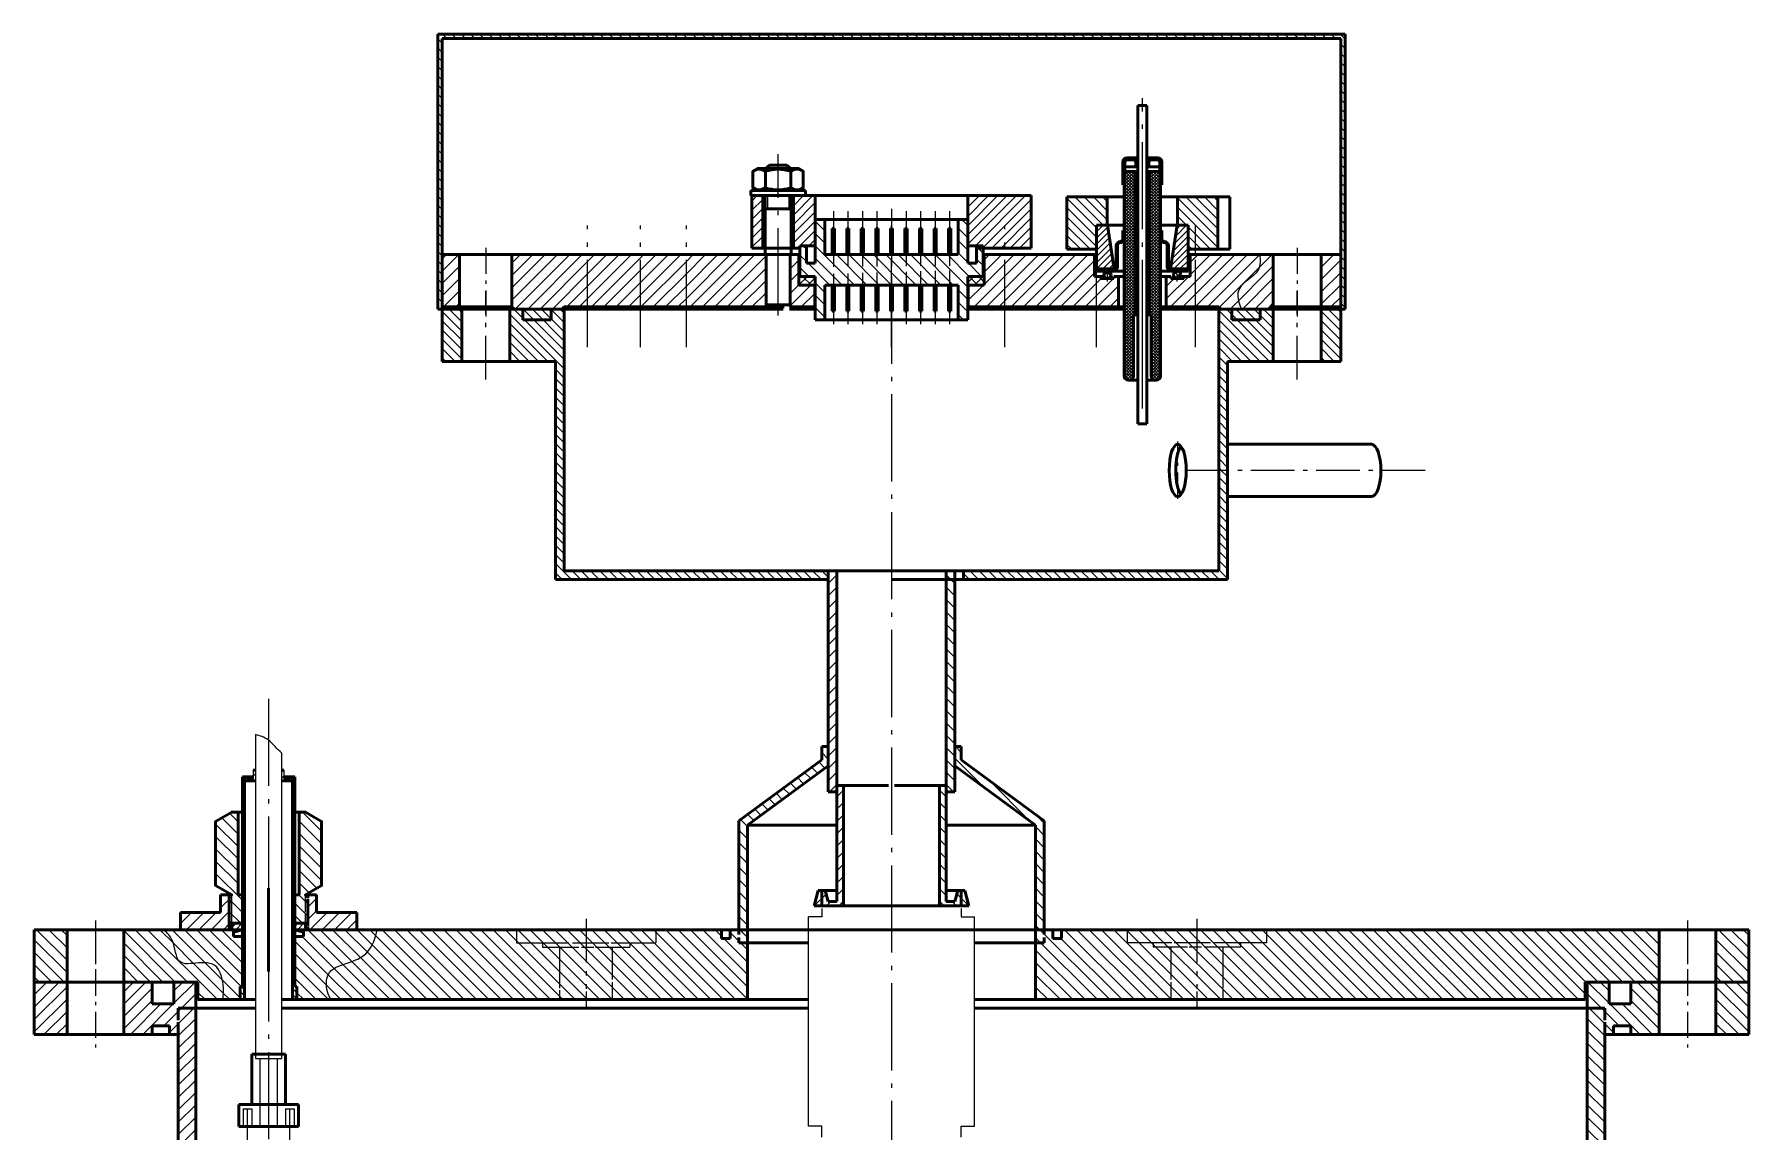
# Model space of a CAD drawing. Header units: millimetres. Extents: x 0 to 393, y 0 to 509.
# Drawn here: x 0 to 393, y 257.7 to 509.3 of the extents above; entities that cross this region are included whole.
import ezdxf

# ---------------------------------------------------------------- set-up
doc = ezdxf.new("R2010")
doc.units = ezdxf.units.MM
for name, pattern in [('S-P10', [15, 10, -2, 1, -2]), ('S-P20', [27, 20, -3, 1, -3]), ('S-P6', [9.8, 6, -1.5, 0.8, -1.5])]:
    doc.linetypes.add(name, pattern=pattern)
for name, color, linetype, lineweight in [('1', 9, 'Continuous', 20), ('2', 2, 'Continuous', 50), ('HATCH', 5, 'Continuous', 20)]:
    doc.layers.add(name, color=color, linetype=linetype, lineweight=lineweight)
pattern_1 = [(315, (-1211.3568, -496.5737), (-1.4142136, -1.4142136), [])]
pattern_2 = [(225, (1604.3568, -496.5737), (1.4142136, -1.4142136), [])]
pattern_3 = [(135, (1604.3568, -496.5737), (-1.4142136, -1.4142136), [])]
pattern_4 = [(135, (1604.3568, -496.5737), (-0.7071068, -0.7071068), [])]
pattern_5 = [(225, (348.7408, -558.7459), (1.4142136, -1.4142136), [])]
pattern_6 = [(225, (348.7408, -558.7459), (0.7071068, -0.7071068), [])]
pattern_7 = [(135, (348.7408, -558.7459), (-1.4142136, -1.4142136), [])]
pattern_8 = [(225, (1604.3568, -496.5737), (0.7071068, -0.7071068), [])]
pattern_9 = [(135, (-2538.6565, 2165.2546), (-1.4142136, -1.4142136), [])]
pattern_10 = [(135, (1604.3568, -496.5737), (-1.0606602, -1.0606602), [])]
pattern_11 = [(45, (-3537.806, -1182.2693), (-1.4142136, 1.4142136), [])]
pattern_12 = [(135, (-1612.1188, 1.5543), (-0.35355339, -0.35355339), [])]
pattern_13 = [(135, (-1634.0644, 1.13043), (-0.35355339, -0.35355339), [])]

msp = doc.modelspace()

# ---------------------------------------------------------------- hatches: boundary and pattern name
at = {"layer": 'HATCH'}
h = msp.add_hatch(dxfattribs=at)
h.set_pattern_fill('U', scale=1.5, angle=135, style=0, pattern_type=0)
h.set_pattern_definition(pattern_10)
h.paths.add_polyline_path([(92.5, 509.31), (92.5, 446.31), (93.5, 446.31), (93.5, 508.31), (299.5, 508.31), (299.5, 446.31), (300.5, 446.31), (300.5, 509.31)])
h = msp.add_hatch(dxfattribs=at)
h.set_pattern_fill('U', scale=0.5, angle=135, style=0, pattern_type=0)
h.set_pattern_definition(pattern_12)
h.paths.add_polyline_path([(252, 480.51, -0.414214), (252.5, 480.01), (252.5, 478.91), (253, 478.91), (253, 480.01, 0.414214), (252, 481.01), (250.5, 481.01, 0.414214), (249.5, 480.01), (249.5, 474.81), (249.8, 474.81), (249.8, 477.87), (250, 477.87), (250, 480.01, -0.414214), (250.5, 480.51)])
h = msp.add_hatch(dxfattribs=at)
h.set_pattern_fill('U', scale=0.5, angle=135, style=0, pattern_type=0)
h.set_pattern_definition(pattern_13)
h.paths.add_polyline_path([(257.5, 480.51, -0.414214), (258, 480.01), (258, 477.87), (258.2, 477.87), (258.2, 474.81), (258.5, 474.81), (258.5, 480.01, 0.414214), (257.5, 481.01), (256, 481.01, 0.414214), (255, 480.01), (255, 478.91), (255.5, 478.91), (255.5, 480.01, -0.414214), (256, 480.51)])
h = msp.add_hatch(dxfattribs=at)
h.set_pattern_fill('U', scale=0.5, angle=45, style=0, double=1, pattern_type=0)
h.set_pattern_definition([(45, (-1612.1188, 1.5543), (-0.35355339, 0.35355339), []), (135, (-1612.1188, 1.5543), (-0.35355339, -0.35355339), [])])
h.paths.add_polyline_path([(252.25, 477.87), (249.8, 477.87), (249.8, 431.01, 0.414214), (250.8, 430.01), (251, 430.01, 0.414214), (252, 431.01), (252, 445.01), (252.25, 445.15)])
h = msp.add_hatch(dxfattribs=at)
h.set_pattern_fill('U', scale=0.5, angle=45, style=0, double=1, pattern_type=0)
h.set_pattern_definition([(135, (2120.1188, 1.5543), (0.35355339, 0.35355339), []), (45, (2120.1188, 1.5543), (0.35355339, -0.35355339), [])])
h.paths.add_polyline_path([(255.75, 477.87), (258.2, 477.87), (258.2, 431.01, -0.414214), (257.2, 430.01), (257, 430.01, -0.414214), (256, 431.01), (256, 445.01), (255.75, 445.15)])
h = msp.add_hatch(dxfattribs=at)
h.set_pattern_fill('U', scale=1.5, angle=45, style=0, pattern_type=0)
h.set_pattern_definition([(45, (-4585.616, -880.6875), (-1.06066017, 1.06066017), [])])
h.paths.add_polyline_path([(167, 472.31), (164.5, 472.31), (164.5, 460.31), (167, 460.31)])
h.paths.add_polyline_path([(179, 472.31), (174, 472.31), (174, 460.31), (175.5, 460.31), (175.5, 460.81), (179, 460.81)])
h.paths.add_polyline_path([(214, 472.31), (214, 460.81), (217.5, 460.81), (217.5, 460.31), (228.5, 460.31), (228.5, 472.31)])
h = msp.add_hatch(dxfattribs=at)
h.set_pattern_fill('U', scale=1.5, angle=135, style=0, pattern_type=0)
h.set_pattern_definition([(135, (-4377.8059, -1182.2693), (-1.06066017, -1.06066017), [])])
h.paths.add_polyline_path([(243.5, 465.51), (245.94, 465.51), (245.94, 472.01), (236.73, 472.01), (236.73, 460.01), (243.5, 460.01)])
h.paths.add_polyline_path([(262.06, 472.01), (262.06, 465.51), (264.5, 465.51), (264.5, 460.01), (271.31, 460.01), (271.31, 472.01)])
h = msp.add_hatch(dxfattribs=at)
h.set_pattern_fill('U', scale=2, angle=135, style=0, pattern_type=0)
h.set_pattern_definition([(135, (-4377.806, -1182.2693), (-1.4142136, -1.4142136), [])])
h.paths.add_polyline_path([(196.5, 458.81), (181.25, 458.81), (181.25, 466.81), (179, 466.81), (179, 456.81), (177, 456.81), (177, 460.81), (175.5, 460.81), (175.5, 453.81), (179, 453.81), (179, 443.81), (181.25, 443.81), (181.25, 451.81), (196.5, 451.81)])
h.paths.add_polyline_path([(217.5, 460.81), (216, 460.81), (216, 456.81), (214, 456.81), (214, 466.81), (211.75, 466.81), (211.75, 458.81), (196.5, 458.81), (196.5, 451.81), (211.75, 451.81), (211.75, 443.81), (214, 443.81), (214, 453.81), (217.5, 453.81)])
h = msp.add_hatch(dxfattribs=at)
h.set_pattern_fill('U', scale=0.5, angle=135, style=0, pattern_type=0)
h.set_pattern_definition(pattern_12)
h.paths.add_polyline_path([(249.8, 464.31), (249.5, 464.31), (249.5, 462.31, -0.414214), (249, 461.81, 0.414214), (248, 460.81), (248, 456.01, -0.414214), (247.5, 455.51), (243.5, 455.51), (243.5, 455.01), (247.3, 455.01, 0.414214), (248.3, 456.01), (248.3, 461.01, -0.414214), (248.8, 461.51, 0.414214), (249.8, 462.51)])
h = msp.add_hatch(dxfattribs=at)
h.set_pattern_fill('U', scale=0.5, angle=135, style=0, pattern_type=0)
h.set_pattern_definition(pattern_13)
h.paths.add_polyline_path([(258.5, 464.31), (258.2, 464.31), (258.2, 462.51, 0.414214), (259.2, 461.51, -0.414214), (259.7, 461.01), (259.7, 456.01, 0.414214), (260.7, 455.01), (264.5, 455.01), (264.5, 455.51), (260.5, 455.51, -0.414214), (260, 456.01), (260, 460.81, 0.414214), (259, 461.81, -0.414214), (258.5, 462.31)])
h = msp.add_hatch(dxfattribs=at)
h.set_pattern_fill('U', scale=2, angle=45, style=0, pattern_type=0)
h.set_pattern_definition(pattern_11)
h.paths.add_polyline_path([(97.5, 458.81), (93.5, 458.81), (93.5, 446.81), (97.5, 446.81)])
h = msp.add_hatch(dxfattribs=at)
h.set_pattern_fill('U', scale=2, angle=45, style=0, pattern_type=0)
h.set_pattern_definition(pattern_11)
h.paths.add_polyline_path([(109.5, 458.81), (109.5, 446.81), (110, 446.31), (121, 446.31), (121.5, 446.81), (126.84, 446.81), (126.84, 458.81)])
h = msp.add_hatch(dxfattribs=at)
h.set_pattern_fill('U', scale=2, angle=45, style=0, pattern_type=0)
h.set_pattern_definition(pattern_11)
h.paths.add_polyline_path([(139, 446.81), (139, 458.81), (126.84, 458.81), (126.84, 446.81)])
h = msp.add_hatch(dxfattribs=at)
h.set_pattern_fill('U', scale=2, angle=45, style=0, pattern_type=0)
h.set_pattern_definition(pattern_11)
h.paths.add_polyline_path([(149.49, 458.81), (139, 458.81), (139, 446.81), (149.49, 446.81)])
h = msp.add_hatch(dxfattribs=at)
h.set_pattern_fill('U', scale=2, angle=45, style=0, pattern_type=0)
h.set_pattern_definition(pattern_11)
h.paths.add_polyline_path([(167.75, 446.81), (167.75, 458.81), (149.49, 458.81), (149.49, 446.81)])
h = msp.add_hatch(dxfattribs=at)
h.set_pattern_fill('U', scale=2, angle=45, style=0, pattern_type=0)
h.set_pattern_definition(pattern_11)
h.paths.add_polyline_path([(175.25, 451.81), (175.25, 458.81), (173.25, 458.81), (173.25, 446.81), (178.9, 446.81), (178.9, 451.81)])
h = msp.add_hatch(dxfattribs=at)
h.set_pattern_fill('U', scale=2, angle=45, style=0, pattern_type=0)
h.set_pattern_definition(pattern_11)
h.paths.add_polyline_path([(222.5, 458.81), (217.75, 458.81), (217.75, 451.81), (214.1, 451.81), (214.1, 446.81), (222.5, 446.81)])
h = msp.add_hatch(dxfattribs=at)
h.set_pattern_fill('U', scale=2, angle=45, style=0, pattern_type=0)
h.set_pattern_definition(pattern_11)
h.paths.add_polyline_path([(243.51, 453.81), (243, 453.81), (243, 458.81), (222.5, 458.81), (222.5, 446.81), (243.51, 446.81)])
h = msp.add_hatch(dxfattribs=at)
h.set_pattern_fill('U', scale=2, angle=45, style=0, pattern_type=0)
h.set_pattern_definition([(45, (850.665, 3551.4817), (-1.4142136, 1.4142136), [])])
h.paths.add_polyline_path([(295, 446.81), (299.5, 446.81), (299.5, 458.81), (295, 458.81)])
edge = h.paths.add_edge_path()
edge.add_spline(control_points=[(280.81, 458.81), (281.13, 457.63), (281.02, 453.62), (274.8, 452.11), (276.16, 447.45), (276.7, 446.31)], knot_values=[2.760133, 2.760133, 2.760133, 2.760133, 6.068412, 13.152309, 16.448392, 16.448392, 16.448392, 16.448392], degree=3, periodic=0)
edge.add_line((276.7, 446.31), (283, 446.31))
edge.add_line((283, 446.31), (283.5, 446.81))
edge.add_line((283.5, 446.81), (284, 446.81))
edge.add_line((284, 446.81), (284, 458.81))
edge.add_line((284, 458.81), (280.81, 458.81))
edge = h.paths.add_edge_path()
edge.add_spline(control_points=[(276.7, 446.31), (276.16, 447.45), (274.8, 452.11), (281.02, 453.62), (281.13, 457.63), (280.81, 458.81)], knot_values=[2.760133, 2.760133, 2.760133, 2.760133, 6.056217, 13.140113, 16.448392, 16.448392, 16.448392, 16.448392], degree=3, periodic=0)
edge.add_line((280.81, 458.81), (265, 458.81))
edge.add_line((265, 458.81), (265, 453.81))
edge.add_line((265, 453.81), (263.5, 453.81))
edge.add_line((263.5, 453.81), (263.5, 453.31))
edge.add_line((263.5, 453.31), (260.5, 453.31))
edge.add_line((260.5, 453.31), (260.5, 453.81))
edge.add_line((260.5, 453.81), (259.5, 453.81))
edge.add_line((259.5, 453.81), (259.5, 446.81))
edge.add_line((259.5, 446.81), (271.5, 446.81))
edge.add_line((271.5, 446.81), (272, 446.31))
edge.add_line((272, 446.31), (276.7, 446.31))
h = msp.add_hatch(dxfattribs=at)
h.set_pattern_fill('U', scale=1.5, angle=45, style=0, double=1, pattern_type=0)
h.set_pattern_definition([(45, (-4377.8059, -1182.2693), (-1.06066017, 1.06066017), []), (135, (-4377.8059, -1182.2693), (-1.06066017, -1.06066017), [])])
h.paths.add_polyline_path([(179, 451.81), (179, 453.81), (175.25, 453.81), (175.25, 451.81)])
h.paths.add_polyline_path([(217.75, 451.81), (217.75, 453.81), (214, 453.81), (214, 451.81)])
h = msp.add_hatch(dxfattribs=at)
h.set_pattern_fill('U', scale=2, angle=45, style=0, pattern_type=0)
h.set_pattern_definition(pattern_11)
h.paths.add_polyline_path([(248.5, 453.81), (247.5, 453.81), (247.5, 453.31), (244.5, 453.31), (244.5, 453.81), (243.51, 453.81), (243.51, 446.81), (248.5, 446.81)])
h = msp.add_hatch(dxfattribs=at)
h.set_pattern_fill('U', angle=45, style=0, double=1, pattern_type=0)
h.set_pattern_definition([(45, (-4377.8059, -1182.2693), (-0.70710678, 0.70710678), []), (135, (-4377.8059, -1182.2693), (-0.70710678, -0.70710678), [])])
h.paths.add_polyline_path([(246.85, 454.16, 1), (245.15, 454.16, 1)])
h.paths.add_polyline_path([(262.85, 454.16, 1), (261.15, 454.16, 1)])
h = msp.add_hatch(dxfattribs=at)
h.set_pattern_fill('U', scale=1.5, angle=135, style=0, pattern_type=0)
h.set_pattern_definition(pattern_10)
h.paths.add_polyline_path([(93.5, 446.31), (93.5, 434.31), (98, 434.31), (98, 446.31)])
h = msp.add_hatch(dxfattribs=at)
h.set_pattern_fill('U', scale=1.5, angle=135, style=0, pattern_type=0)
h.set_pattern_definition(pattern_10)
h.paths.add_polyline_path([(109, 446.31), (109, 434.31), (119.5, 434.31), (119.5, 384.31), (180, 384.31), (182, 384.31), (182, 386.31), (121.5, 386.31), (121.5, 446.31)])
h = msp.add_hatch(dxfattribs=at)
h.set_pattern_fill('U', scale=1.5, angle=135, style=0, pattern_type=0)
h.set_pattern_definition(pattern_10)
h.paths.add_polyline_path([(271.5, 446.31), (271.5, 409.31), (273.5, 409.31), (273.5, 434.31), (284, 434.31), (284, 446.31)])
h = msp.add_hatch(dxfattribs=at)
h.set_pattern_fill('U', scale=1.5, angle=135, style=0, pattern_type=0)
h.set_pattern_definition(pattern_10)
h.paths.add_polyline_path([(295, 446.31), (295, 434.31), (299.5, 434.31), (299.5, 446.31)])
h = msp.add_hatch(dxfattribs=at)
h.set_pattern_fill('U', scale=1.5, angle=135, style=0, pattern_type=0)
h.set_pattern_definition(pattern_10)
h.paths.add_polyline_path([(213, 386.31), (213, 384.31), (273.5, 384.31), (273.5, 409.31), (271.5, 409.31), (271.5, 386.31)])
h = msp.add_hatch(dxfattribs=at)
h.set_pattern_fill('U', scale=2, angle=225, style=0, pattern_type=0)
h.set_pattern_definition(pattern_2)
h.paths.add_polyline_path([(184, 337.12), (184, 386.31), (182, 386.31), (182, 335.62), (184, 335.62), (184, 310.5), (181.97, 310.5), (181.3, 313), (179.7, 313), (178.76, 309.5), (185.5, 309.5), (185.5, 337.12)])
h = msp.add_hatch(dxfattribs=at)
h.set_pattern_fill('U', scale=2, angle=225, style=0, pattern_type=0)
h.set_pattern_definition(pattern_1)
h.paths.add_polyline_path([(209, 337.12), (209, 386.31), (211, 386.31), (211, 335.62), (209, 335.62), (209, 310.5), (211.03, 310.5), (211.7, 313), (213.3, 313), (214.24, 309.5), (207.5, 309.5), (207.5, 337.12)])
h = msp.add_hatch(dxfattribs=at)
h.set_pattern_fill('_USER', scale=2, angle=135, style=0, pattern_type=0)
h.set_pattern_definition(pattern_3)
edge = h.paths.add_edge_path()
edge.add_spline(control_points=[(78.63, 304), (78.26, 302.24), (76, 295.72), (66.1, 296.91), (66.91, 289.62), (68.02, 288)], knot_values=[0.689221, 0.689221, 0.689221, 0.689221, 5.136606, 15.653338, 21.319739, 21.319739, 21.319739, 21.319739], degree=3, periodic=0)
edge.add_line((68.02, 288), (101.85, 288))
edge.add_line((101.85, 288), (163.5, 288))
edge.add_line((163.5, 288), (163.5, 327.99))
edge.add_line((163.5, 327.99), (182, 341.62))
edge.add_line((182, 341.62), (182, 346))
edge.add_line((182, 346), (180.5, 346))
edge.add_line((180.5, 346), (180.5, 343))
edge.add_line((180.5, 343), (161.5, 329))
edge.add_line((161.5, 329), (161.5, 304))
edge.add_line((161.5, 304), (159.5, 304))
edge.add_line((159.5, 304), (159.5, 302))
edge.add_line((159.5, 302), (157.5, 302))
edge.add_line((157.5, 302), (157.5, 304))
edge.add_line((157.5, 304), (78.63, 304))
h = msp.add_hatch(dxfattribs=at)
h.set_pattern_fill('_USER', scale=2, angle=135, style=0, pattern_type=0)
h.set_pattern_definition(pattern_9)
edge = h.paths.add_edge_path()
edge.add_spline(control_points=[(314.37, 304), (314.74, 302.24), (317, 295.72), (326.9, 296.91), (326.09, 289.62), (324.98, 288)], knot_values=[0.689221, 0.689221, 0.689221, 0.689221, 5.136606, 15.653338, 21.319739, 21.319739, 21.319739, 21.319739], degree=3, periodic=0)
edge.add_line((324.98, 288), (291.15, 288))
edge.add_line((291.15, 288), (229.5, 288))
edge.add_line((229.5, 288), (229.5, 327.99))
edge.add_line((229.5, 327.99), (211, 341.62))
edge.add_line((211, 341.62), (211, 346))
edge.add_line((211, 346), (212.5, 346))
edge.add_line((212.5, 346), (212.5, 343))
edge.add_line((212.5, 343), (231.5, 329))
edge.add_line((231.5, 329), (231.5, 304))
edge.add_line((231.5, 304), (233.5, 304))
edge.add_line((233.5, 304), (233.5, 302))
edge.add_line((233.5, 302), (235.5, 302))
edge.add_line((235.5, 302), (235.5, 304))
edge.add_line((235.5, 304), (314.37, 304))
h = msp.add_hatch(dxfattribs=at)
h.set_pattern_fill('U', angle=135, style=0, pattern_type=0)
h.set_pattern_definition(pattern_4)
h.paths.add_polyline_path([(47.7, 339.11), (47.7, 291), (47.2, 291), (47.2, 288), (48.2, 288), (48.2, 339.11)])
h = msp.add_hatch(dxfattribs=at)
h.set_pattern_fill('U', angle=225, style=0, pattern_type=0)
h.set_pattern_definition(pattern_8)
h.paths.add_polyline_path([(48.2, 339.11), (48.2, 338.12), (50.7, 338.12), (50.7, 340.58), (50.2, 340.58), (50.2, 338.62), (48.7, 338.62), (48.7, 339.11)])
h = msp.add_hatch(dxfattribs=at)
h.set_pattern_fill('U', angle=225, style=0, pattern_type=0)
h.set_pattern_definition(pattern_8)
h.paths.add_polyline_path([(56.7, 340.58), (56.7, 338.12), (59.2, 338.12), (59.2, 339.11), (58.7, 339.11), (58.7, 338.62), (57.2, 338.62), (57.2, 340.58)])
h = msp.add_hatch(dxfattribs=at)
h.set_pattern_fill('U', angle=135, style=0, pattern_type=0)
h.set_pattern_definition(pattern_4)
h.paths.add_polyline_path([(59.7, 291), (59.7, 339.11), (59.2, 339.11), (59.2, 288), (60.2, 288), (60.2, 291)])
h = msp.add_hatch(dxfattribs=at)
h.set_pattern_fill('U', scale=2, angle=135, style=0, pattern_type=0)
h.set_pattern_definition(pattern_7)
h.paths.add_polyline_path([(46.7, 331), (45.25, 331), (41.57, 328.87), (41.57, 314.13), (45.25, 312), (45.27, 312), (45.27, 310.5), (44.7, 310.5), (44.7, 305.5), (47.7, 305.5), (47.7, 312), (46.7, 312)])
h = msp.add_hatch(dxfattribs=at)
h.set_pattern_fill('U', scale=2, angle=135, style=0, pattern_type=0)
h.set_pattern_definition(pattern_7)
h.paths.add_polyline_path([(62.15, 331), (60.7, 331), (60.7, 312), (59.7, 312), (59.7, 305.5), (62.7, 305.5), (62.7, 310.5), (62.14, 310.5), (62.14, 312), (62.15, 312), (65.84, 314.13), (65.84, 328.87)])
h = msp.add_hatch(dxfattribs=at)
h.set_pattern_fill('U', scale=2, angle=225, style=0, pattern_type=0)
h.set_pattern_definition(pattern_5)
h.paths.add_polyline_path([(44.7, 304), (44.7, 304.72), (44.7, 310.5), (45.27, 310.5), (45.27, 311.99), (45.25, 312), (44.7, 312), (42.7, 312), (42.7, 308), (33.5, 308), (33.5, 304)])
h = msp.add_hatch(dxfattribs=at)
h.set_pattern_fill('U', scale=2, angle=225, style=0, pattern_type=0)
h.set_pattern_definition(pattern_5)
h.paths.add_polyline_path([(64.7, 308), (64.7, 312), (62.14, 312), (62.14, 310.5), (62.7, 310.5), (62.7, 305.5), (62.14, 305.5), (62.14, 304), (73.9, 304), (73.9, 308)])
h = msp.add_hatch(dxfattribs=at)
h.set_pattern_fill('_USER', scale=2, angle=135, style=0, pattern_type=0)
h.set_pattern_definition(pattern_3)
h.paths.add_polyline_path([(0, 292), (7.5, 292), (7.5, 304), (0, 304)])
h = msp.add_hatch(dxfattribs=at)
h.set_pattern_fill('_USER', scale=2, angle=135, style=0, pattern_type=0)
h.set_pattern_definition(pattern_3)
edge = h.paths.add_edge_path()
edge.add_line((37.5, 292), (37.5, 288))
edge.add_line((37.5, 288), (43.24, 288))
edge.add_spline(control_points=[(43.24, 288), (43.55, 289.77), (42.88, 299.66), (32.31, 293.49), (32.39, 301.32), (30.49, 303.24), (29.76, 304)], knot_values=[2.822345, 2.822345, 2.822345, 2.822345, 7.591344, 16.691653, 21.744089, 24.930075, 24.930075, 24.930075, 24.930075], degree=3, periodic=0)
edge.add_line((29.76, 304), (20.5, 304))
edge.add_line((20.5, 304), (20.5, 292))
edge.add_line((20.5, 292), (37.5, 292))
h = msp.add_hatch(dxfattribs=at)
h.set_pattern_fill('_USER', scale=2, angle=135, style=0, pattern_type=0)
h.set_pattern_definition(pattern_3)
edge = h.paths.add_edge_path()
edge.add_spline(control_points=[(29.76, 304), (30.49, 303.24), (32.39, 301.32), (32.31, 293.49), (42.88, 299.66), (43.55, 289.77), (43.24, 288)], knot_values=[2.822345, 2.822345, 2.822345, 2.822345, 6.008331, 11.060767, 20.161076, 24.930075, 24.930075, 24.930075, 24.930075], degree=3, periodic=0)
edge.add_line((43.24, 288), (47.2, 288))
edge.add_line((47.2, 288), (47.2, 291))
edge.add_line((47.2, 291), (47.7, 291))
edge.add_line((47.7, 291), (47.7, 302.5))
edge.add_line((47.7, 302.5), (45.7, 302.5))
edge.add_line((45.7, 302.5), (45.7, 304))
edge.add_line((45.7, 304), (29.76, 304))
h = msp.add_hatch(dxfattribs=at)
h.set_pattern_fill('U', angle=225, style=0, pattern_type=0)
h.set_pattern_definition(pattern_6)
h.paths.add_polyline_path([(45.27, 305.5), (45.27, 304), (47.7, 304), (47.7, 305.5)])
h = msp.add_hatch(dxfattribs=at)
h.set_pattern_fill('U', angle=225, style=0, pattern_type=0)
h.set_pattern_definition(pattern_6)
h.paths.add_polyline_path([(59.7, 305.5), (59.7, 304), (62.14, 304), (62.14, 305.5)])
h = msp.add_hatch(dxfattribs=at)
h.set_pattern_fill('_USER', scale=2, angle=135, style=0, pattern_type=0)
h.set_pattern_definition(pattern_3)
edge = h.paths.add_edge_path()
edge.add_line((59.7, 291), (60.2, 291))
edge.add_line((60.2, 291), (60.2, 288))
edge.add_line((60.2, 288), (68.02, 288))
edge.add_spline(control_points=[(68.02, 288), (66.91, 289.62), (66.1, 296.91), (76, 295.72), (78.26, 302.24), (78.63, 304)], knot_values=[0.689221, 0.689221, 0.689221, 0.689221, 6.355622, 16.872354, 21.319739, 21.319739, 21.319739, 21.319739], degree=3, periodic=0)
edge.add_line((78.63, 304), (61.7, 304))
edge.add_line((61.7, 304), (61.7, 302.5))
edge.add_line((61.7, 302.5), (59.7, 302.5))
edge.add_line((59.7, 302.5), (59.7, 291))
h = msp.add_hatch(dxfattribs=at)
h.set_pattern_fill('_USER', scale=2, angle=135, style=0, pattern_type=0)
h.set_pattern_definition(pattern_9)
edge = h.paths.add_edge_path()
edge.add_line((372.5, 292), (372.5, 304))
edge.add_line((372.5, 304), (363.24, 304))
edge.add_spline(control_points=[(363.24, 304), (362.51, 303.24), (360.61, 301.32), (360.69, 293.49), (350.12, 299.66), (349.45, 289.77), (349.76, 288)], knot_values=[2.822345, 2.822345, 2.822345, 2.822345, 6.008331, 11.060767, 20.161076, 24.930075, 24.930075, 24.930075, 24.930075], degree=3, periodic=0)
edge.add_line((349.76, 288), (355.5, 288))
edge.add_line((355.5, 288), (355.5, 292))
edge.add_line((355.5, 292), (372.5, 292))
h = msp.add_hatch(dxfattribs=at)
h.set_pattern_fill('_USER', scale=2, angle=135, style=0, pattern_type=0)
h.set_pattern_definition(pattern_9)
h.paths.add_polyline_path([(393, 304), (385.5, 304), (385.5, 292), (393, 292)])
h = msp.add_hatch(dxfattribs=at)
h.set_pattern_fill('U', scale=2, angle=225, style=0, pattern_type=0)
h.set_pattern_definition(pattern_2)
h.paths.add_polyline_path([(0, 280), (7.5, 280), (7.5, 292), (0, 292)])
h = msp.add_hatch(dxfattribs=at)
h.set_pattern_fill('U', scale=2, angle=225, style=0, pattern_type=0)
h.set_pattern_definition(pattern_2)
h.paths.add_polyline_path([(32, 292), (32, 287), (27, 287), (27, 292), (20.5, 292), (20.5, 280), (27, 280), (27, 282), (31, 282), (31, 280), (33, 280), (33, 3), (35, 3), (35, 11), (37, 11), (37, 292)])
h = msp.add_hatch(dxfattribs=at)
h.set_pattern_fill('U', scale=2, angle=225, style=0, pattern_type=0)
h.set_pattern_definition(pattern_1)
h.paths.add_polyline_path([(361, 292), (361, 287), (366, 287), (366, 292), (372.5, 292), (372.5, 280), (366, 280), (366, 282), (362, 282), (362, 280), (360, 280), (360, 3), (358, 3), (358, 11), (356, 11), (356, 292)])
h = msp.add_hatch(dxfattribs=at)
h.set_pattern_fill('U', scale=2, angle=225, style=0, pattern_type=0)
h.set_pattern_definition(pattern_1)
h.paths.add_polyline_path([(393, 292), (385.5, 292), (385.5, 280), (393, 280)])

# ---------------------------------------------------------------- linework, layer by layer
at = {"layer": '1', "color": 7, "linetype": 'S-P20'}
for p, q in [((254, 437.61), (254, 494.66)), ((170.5, 444.84), (170.5, 481.8)), ((183.17, 468.75), (183.17, 456.01)), ((186.5, 468.75), (186.5, 456.04)), ((189.83, 468.75), (189.83, 456.07)), ((193.17, 468.75), (193.17, 456.1)), ((196.5, 469.31), (196.5, 456.05)), ((199.83, 468.75), (199.83, 456.16)), ((203.17, 468.75), (203.17, 456.19)), ((206.5, 468.75), (206.5, 456.22)), ((209.83, 468.75), (209.83, 456.24)), ((126.84, 437.61), (126.84, 465.5)), ((139, 437.61), (139, 465.5)), ((149.49, 437.61), (149.49, 465.5)), ((196.5, 437.61), (196.5, 465.5)), ((222.5, 437.61), (222.5, 465.5)), ((243.51, 437.61), (243.51, 465.5)), ((266.16, 458.7), (266.16, 465.5)), ((254, 423.54), (254, 456.82)), ((266.16, 437.61), (266.16, 458.18)), ((183.17, 454.37), (183.17, 442.83)), ((186.5, 454.47), (186.5, 442.83)), ((189.83, 454.58), (189.83, 442.83)), ((193.17, 454.68), (193.17, 442.83)), ((196.5, 453.77), (196.5, 54.55)), ((199.83, 454.88), (199.83, 442.83)), ((203.17, 454.99), (203.17, 442.83)), ((206.5, 455.09), (206.5, 442.83)), ((209.83, 455.19), (209.83, 442.83)), ((246, 452.62), (246, 454.86)), ((262, 454.56), (262, 455.38)), ((262, 452.62), (262, 454.3)), ((53.7, 356.98), (53.7, 203.85))]:
    msp.add_line(p, q, dxfattribs=at)
at = {"layer": '1', "color": 7}
for p, q in [((168.07, 478.85), (168.07, 478.51)), ((172.99, 478.85), (172.99, 478.51)), ((168.07, 472.31), (168.07, 469.31)), ((172.99, 472.31), (172.99, 469.31)), ((50.7, 348.77), (50.7, 321)), ((56.7, 344.59), (56.7, 321)), ((50.2, 340.58), (50.2, 338.62)), ((57.2, 340.58), (57.2, 338.62)), ((50.7, 321), (50.7, 274.53)), ((56.7, 321), (56.7, 274.53)), ((45.27, 308.11), (45.27, 312)), ((62.14, 308.07), (62.14, 312)), ((45.27, 305.5), (45.27, 308.09)), ((62.14, 305.5), (62.14, 307.53)), ((177.5, 259), (177.5, 307)), ((180.5, 307), (177.5, 307)), ((180.5, 308.89), (180.5, 307)), ((212.5, 308.89), (212.5, 307)), ((212.5, 307), (215.5, 307)), ((215.5, 259), (215.5, 307)), ((110.5, 304), (110.5, 301)), ((142.5, 304), (142.5, 301)), ((250.5, 304), (250.5, 301)), ((282.5, 304), (282.5, 301)), ((110.5, 301), (122.56, 301)), ((116.5, 301), (116.5, 300)), ((116.5, 300), (124.8, 300)), ((120.5, 290.6), (120.5, 300)), ((123.37, 301), (131.74, 301)), ((125.41, 300), (128.27, 300)), ((128.68, 300), (136.5, 300)), ((132.25, 301), (142.5, 301)), ((132.5, 300), (132.5, 292.64)), ((136.5, 301), (136.5, 300)), ((260.75, 301), (250.5, 301)), ((256.5, 301), (256.5, 300)), ((264.32, 300), (256.5, 300)), ((260.5, 300), (260.5, 292.64)), ((269.63, 301), (261.26, 301)), ((267.59, 300), (264.73, 300)), ((276.5, 300), (268.2, 300)), ((282.5, 301), (270.44, 301)), ((272.5, 290.6), (272.5, 300)), ((276.5, 301), (276.5, 300)), ((132.5, 292.03), (132.5, 288)), ((260.5, 292.03), (260.5, 288)), ((120.5, 288), (120.5, 290.19)), ((272.5, 288), (272.5, 290.19)), ((50.7, 275.48), (50.7, 274.53)), ((56.7, 275.47), (56.7, 274.53)), ((50.7, 274.53), (56.7, 274.53)), ((51.7, 274.53), (51.7, 258.93)), ((55.7, 274.53), (55.7, 258.93)), ((47.85, 262.93), (47.85, 258.93)), ((47.85, 262.93), (49.85, 262.93)), ((48.85, 203.8), (48.85, 262.93)), ((49.85, 262.93), (49.85, 258.93)), ((57.55, 262.93), (59.55, 262.93)), ((57.55, 262.93), (57.55, 258.93)), ((58.6, 203.85), (58.6, 262.93)), ((59.55, 262.93), (59.55, 258.93)), ((180.5, 259), (177.5, 259)), ((180.5, 256.5), (180.5, 259)), ((212.5, 256.5), (212.5, 259)), ((212.5, 259), (215.5, 259))]:
    msp.add_line(p, q, dxfattribs=at)
at = {"layer": '1', "color": 7, "linetype": 'S-P6'}
for p, q in [((103.5, 460.38), (103.5, 444.38)), ((289.5, 460.38), (289.5, 444.38)), ((262.1, 402.84), (262.1, 415.98)), ((14, 295), (14, 277)), ((379, 295), (379, 277))]:
    msp.add_line(p, q, dxfattribs=at)
at = {"layer": '1', "color": 7, "linetype": 'S-P10'}
for p, q in [((103.5, 430.17), (103.5, 450.45)), ((103.5, 430.17), (103.5, 450.45)), ((289.5, 430.17), (289.5, 450.45)), ((318.86, 409.31), (263.36, 409.31)), ((14, 306.11), (14, 288.83)), ((126.5, 306.51), (126.5, 290.5)), ((266.5, 306.51), (266.5, 290.5)), ((379, 306.11), (379, 288.83)), ((126.5, 289.89), (126.5, 286.08)), ((266.5, 289.89), (266.5, 286.08))]:
    msp.add_line(p, q, dxfattribs=at)
at = {"layer": '1', "color": 7}
msp.add_open_spline([(280.81, 458.81), (281.13, 457.63), (281.02, 453.62), (274.8, 452.11), (276.16, 447.45), (276.7, 446.31)], degree=3, knots=[2.760133, 2.760133, 2.760133, 2.760133, 6.068412, 13.152309, 16.448392, 16.448392, 16.448392, 16.448392], dxfattribs=at)
at = {"layer": '2', "color": 7}
for p, q in [((92.5, 509.31), (300.5, 509.31)), ((92.5, 446.31), (92.5, 509.31)), ((93.5, 508.31), (299.5, 508.31)), ((93.5, 446.31), (93.5, 508.31)), ((299.5, 508.31), (299.5, 446.31)), ((300.5, 509.31), (300.5, 446.31)), ((253, 493.01), (253, 420.01)), ((255, 493.01), (253, 493.01)), ((255, 493.01), (255, 420.01)), ((249.5, 480.01), (249.5, 474.81)), ((250, 480.01), (250, 477.87)), ((253, 481.01), (250.5, 481.01)), ((252, 480.51), (250.5, 480.51)), ((252.5, 480.01), (252.5, 478.91)), ((255, 481.01), (257.5, 481.01)), ((255.5, 480.01), (255.5, 478.91)), ((256, 480.51), (257.5, 480.51)), ((258, 480.01), (258, 477.87)), ((258.5, 480.01), (258.5, 474.81)), ((167.61, 477.92), (167.61, 474.1)), ((167.73, 478.51), (168.53, 479.31)), ((168.53, 479.31), (172.53, 479.31)), ((173.33, 478.51), (172.53, 479.31)), ((173.39, 477.92), (173.39, 474.1)), ((249.8, 477.87), (249.8, 431.01)), ((253, 477.87), (249.8, 477.87)), ((253, 478.91), (250, 478.91)), ((252.25, 477.87), (252.25, 445.15)), ((255, 478.91), (258, 478.91)), ((255, 477.87), (258.2, 477.87)), ((255.75, 477.87), (255.75, 445.15)), ((258.2, 477.87), (258.2, 431.01)), ((164.25, 473.51), (164.25, 472.31)), ((165.75, 473.51), (164.25, 473.51)), ((164.25, 472.31), (170.5, 472.31)), ((164.5, 472.31), (164.5, 460.31)), ((167, 472.31), (167, 460.31)), ((167.53, 472.31), (167.53, 458.81)), ((170.5, 472.31), (176.75, 472.31)), ((173.53, 472.31), (173.53, 458.81)), ((174, 472.31), (174, 460.31)), ((176.75, 473.51), (175.25, 473.51)), ((176.75, 472.31), (176.75, 473.51)), ((228.5, 472.31), (176.75, 472.31)), ((179, 472.31), (179, 456.81)), ((214, 472.31), (214, 456.81)), ((228.5, 472.31), (228.5, 460.31)), ((228.5, 472.31), (228.5, 460.31)), ((249.8, 472.01), (236.73, 472.01)), ((236.73, 472.01), (236.73, 460.01)), ((245.94, 472.01), (245.94, 465.51)), ((249.8, 474.81), (249.5, 474.81)), ((258.2, 474.81), (258.5, 474.81)), ((274.02, 472.01), (258.2, 472.01)), ((262.06, 472.01), (262.06, 465.51)), ((271.31, 472.01), (271.31, 460.01)), ((274.02, 472.01), (274.02, 460.01)), ((173.53, 469.31), (167.53, 469.31)), ((196.5, 466.81), (179, 466.81)), ((181.25, 458.81), (181.25, 466.81)), ((182.92, 458.81), (182.92, 464.81)), ((183.42, 464.81), (182.92, 464.81)), ((183.42, 458.81), (183.42, 464.81)), ((186.25, 458.81), (186.25, 464.81)), ((186.75, 464.81), (186.25, 464.81)), ((186.75, 458.81), (186.75, 464.81)), ((189.58, 458.81), (189.58, 464.81)), ((190.08, 464.81), (189.58, 464.81)), ((190.08, 458.81), (190.08, 464.81)), ((192.92, 458.81), (192.92, 464.81)), ((193.42, 464.81), (192.92, 464.81)), ((193.42, 458.81), (193.42, 464.81)), ((196.25, 458.81), (196.25, 464.81)), ((196.5, 464.81), (196.25, 464.81)), ((196.5, 466.81), (214, 466.81)), ((196.5, 464.81), (196.75, 464.81)), ((196.75, 458.81), (196.75, 464.81)), ((199.58, 458.81), (199.58, 464.81)), ((199.58, 464.81), (200.08, 464.81)), ((200.08, 458.81), (200.08, 464.81)), ((202.92, 458.81), (202.92, 464.81)), ((202.92, 464.81), (203.42, 464.81)), ((203.42, 458.81), (203.42, 464.81)), ((206.25, 458.81), (206.25, 464.81)), ((206.25, 464.81), (206.75, 464.81)), ((206.75, 458.81), (206.75, 464.81)), ((209.58, 458.81), (209.58, 464.81)), ((209.58, 464.81), (210.08, 464.81)), ((210.08, 458.81), (210.08, 464.81)), ((211.75, 458.81), (211.75, 466.81)), ((249.8, 465.51), (243.5, 465.51)), ((243.5, 465.51), (243.5, 455.51)), ((243.5, 465.51), (243.5, 460.01)), ((246, 465.51), (247.5, 456.01)), ((249.8, 464.31), (249.5, 464.31)), ((249.5, 464.31), (249.5, 462.31)), ((258.2, 465.51), (264.5, 465.51)), ((258.2, 464.31), (258.5, 464.31)), ((258.5, 464.31), (258.5, 462.31)), ((262, 465.51), (260.5, 456.01)), ((264.5, 455.51), (264.5, 465.51)), ((264.5, 465.51), (264.5, 460.01)), ((175.5, 460.31), (164.5, 460.31)), ((175.5, 453.81), (175.5, 460.81)), ((179, 460.81), (175.5, 460.81)), ((179, 460.81), (175.5, 460.81)), ((175.5, 460.81), (175.5, 460.31)), ((177, 456.81), (177, 460.81)), ((214, 460.81), (217.5, 460.81)), ((214, 460.81), (217.5, 460.81)), ((216, 456.81), (216, 460.81)), ((228.5, 460.31), (216, 460.31)), ((217.5, 453.81), (217.5, 460.81)), ((217.5, 460.81), (217.5, 460.31)), ((243.51, 460.01), (236.73, 460.01)), ((248, 460.81), (248, 456.01)), ((248.3, 461.01), (248.3, 456.01)), ((259.7, 461.01), (259.7, 456.01)), ((260, 460.81), (260, 456.01)), ((274.02, 460.01), (264.5, 460.01)), ((93.5, 458.81), (175.5, 458.81)), ((93.5, 446.81), (93.5, 458.81)), ((97.5, 446.81), (97.5, 458.81)), ((109.5, 446.81), (109.5, 458.81)), ((167.75, 446.81), (167.75, 458.81)), ((173.25, 446.81), (173.25, 458.81)), ((175.25, 451.81), (175.25, 458.81)), ((179, 456.81), (177, 456.81)), ((196.5, 458.81), (181.25, 458.81)), ((196.5, 458.81), (211.75, 458.81)), ((214, 456.81), (216, 456.81)), ((217.5, 458.81), (243.51, 458.81)), ((217.75, 451.81), (217.75, 458.81)), ((243, 453.81), (243, 458.81)), ((248, 456.01), (247.5, 456.01)), ((247.5, 455.51), (247.5, 456.01)), ((260, 456.01), (260.5, 456.01)), ((260.5, 455.51), (260.5, 456.01)), ((264.5, 458.81), (299.5, 458.81)), ((265, 453.81), (265, 458.81)), ((284, 458.81), (284, 446.81)), ((295, 458.81), (295, 446.81)), ((299.5, 446.81), (299.5, 458.81)), ((179, 453.81), (175.25, 453.81)), ((179, 443.81), (179, 453.81)), ((214, 453.81), (217.75, 453.81)), ((214, 443.81), (214, 453.81)), ((243, 453.81), (245.23, 453.81)), ((243.5, 455.51), (247.5, 455.51)), ((243.5, 455.51), (243.5, 455.01)), ((243.5, 455.01), (249.8, 455.01)), ((243.5, 455.01), (249.8, 455.01)), ((244.5, 453.31), (244.5, 453.81)), ((244.5, 453.31), (247.5, 453.31)), ((247.5, 453.31), (247.5, 453.81)), ((247.5, 453.81), (249.8, 453.81)), ((248.5, 446.81), (248.5, 453.81)), ((264.5, 455.01), (258.2, 455.01)), ((258.2, 455.01), (264.5, 455.01)), ((258.2, 453.81), (260.5, 453.81)), ((259.5, 446.81), (259.5, 453.81)), ((264.5, 455.51), (260.5, 455.51)), ((260.5, 453.31), (260.5, 453.81)), ((260.5, 453.31), (263.5, 453.31)), ((262.77, 453.81), (265, 453.81)), ((263.5, 453.31), (263.5, 453.81)), ((264.5, 455.51), (264.5, 455.01)), ((175.25, 451.81), (179, 451.81)), ((178.9, 446.81), (178.9, 451.81)), ((181.25, 451.81), (211.75, 451.81)), ((196.5, 451.81), (181.25, 451.81)), ((181.25, 443.81), (181.25, 451.81)), ((182.92, 445.81), (182.92, 451.81)), ((183.42, 445.81), (183.42, 451.81)), ((186.25, 445.81), (186.25, 451.81)), ((186.75, 445.81), (186.75, 451.81)), ((189.58, 445.81), (189.58, 451.81)), ((190.08, 445.81), (190.08, 451.81)), ((192.92, 445.81), (192.92, 451.81)), ((193.42, 445.81), (193.42, 451.81)), ((196.25, 445.81), (196.25, 451.81)), ((196.5, 451.81), (211.75, 451.81)), ((196.75, 445.81), (196.75, 451.81)), ((199.58, 445.81), (199.58, 451.81)), ((200.08, 445.81), (200.08, 451.81)), ((202.92, 445.81), (202.92, 451.81)), ((203.42, 445.81), (203.42, 451.81)), ((206.25, 445.81), (206.25, 451.81)), ((206.75, 445.81), (206.75, 451.81)), ((209.58, 445.81), (209.58, 451.81)), ((210.08, 445.81), (210.08, 451.81)), ((211.75, 443.81), (211.75, 451.81)), ((214, 451.81), (217.75, 451.81)), ((214.1, 446.81), (214.1, 451.81)), ((110, 446.31), (92.5, 446.31)), ((93.5, 446.81), (109.5, 446.81)), ((93.5, 434.31), (93.5, 446.31)), ((98, 434.31), (98, 446.31)), ((109, 434.31), (109, 446.31)), ((110, 446.31), (109.5, 446.81)), ((110, 446.31), (171.64, 446.31)), ((112, 446.31), (112, 443.81)), ((118.5, 446.31), (118.5, 443.81)), ((121, 446.31), (121.5, 446.81)), ((121.5, 446.81), (171.89, 446.81)), ((121.5, 446.31), (121.5, 386.31)), ((168.03, 447.31), (172.94, 447.31)), ((173.14, 446.81), (179, 446.81)), ((173.14, 446.31), (179, 446.31)), ((183.42, 445.81), (182.92, 445.81)), ((186.75, 445.81), (186.25, 445.81)), ((190.08, 445.81), (189.58, 445.81)), ((193.42, 445.81), (192.92, 445.81)), ((196.5, 445.81), (196.25, 445.81)), ((196.5, 445.81), (196.75, 445.81)), ((199.58, 445.81), (200.08, 445.81)), ((202.92, 445.81), (203.42, 445.81)), ((206.25, 445.81), (206.75, 445.81)), ((209.58, 445.81), (210.08, 445.81)), ((214, 446.81), (249.8, 446.81)), ((214, 446.31), (249.8, 446.31)), ((252.25, 445.15), (252, 445.01)), ((252, 445.01), (252, 431.01)), ((252, 445.01), (253, 445.01)), ((253, 445.15), (252.25, 445.15)), ((255, 445.15), (255.75, 445.15)), ((256, 445.01), (255, 445.01)), ((255.75, 445.15), (256, 445.01)), ((256, 445.01), (256, 431.01)), ((258.2, 446.81), (271.5, 446.81)), ((258.2, 446.31), (283, 446.31)), ((272, 446.31), (271.5, 446.81)), ((271.5, 386.31), (271.5, 446.31)), ((274.5, 446.31), (274.5, 443.81)), ((281, 446.31), (281, 443.81)), ((283, 446.31), (283.5, 446.81)), ((300.5, 446.31), (283, 446.31)), ((283.5, 446.81), (299.5, 446.81)), ((284, 446.31), (284, 434.31)), ((295, 446.31), (295, 434.31)), ((299.5, 446.31), (299.5, 434.31)), ((112, 443.81), (118.5, 443.81)), ((196.5, 443.81), (179, 443.81)), ((196.5, 443.81), (214, 443.81)), ((281, 443.81), (274.5, 443.81)), ((119.5, 434.31), (93.5, 434.31)), ((119.5, 434.31), (119.5, 384.31)), ((299.5, 434.31), (273.5, 434.31)), ((273.5, 384.31), (273.5, 434.31)), ((250.8, 430.01), (253, 430.01)), ((257.2, 430.01), (255, 430.01)), ((255, 420.01), (253, 420.01)), ((306.5, 415.31), (273.5, 415.31)), ((306.5, 403.31), (273.5, 403.31)), ((121.5, 386.31), (271.5, 386.31)), ((196.5, 386.31), (182, 386.31)), ((182, 335.62), (182, 386.31)), ((184, 336.28), (184, 386.31)), ((209, 336.28), (209, 386.31)), ((211, 335.62), (211, 386.31)), ((213, 384.31), (213, 386.31)), ((119.5, 384.31), (180, 384.31)), ((180, 384.31), (182, 384.31)), ((196.5, 384.31), (273.5, 384.31)), ((182, 346), (180.5, 346)), ((180.5, 346), (180.5, 343)), ((211, 346), (212.5, 346)), ((212.5, 346), (212.5, 343)), ((161.5, 329), (180.5, 343)), ((231.5, 329), (212.5, 343)), ((47.7, 291), (47.7, 339.11)), ((47.7, 339.11), (50.2, 339.11)), ((48.2, 288), (48.2, 339.11)), ((48.2, 338.12), (50.7, 338.12)), ((48.7, 338.62), (48.7, 339.11)), ((48.7, 338.62), (50.2, 338.62)), ((50.2, 340.58), (50.7, 340.58)), ((57.2, 340.58), (56.7, 340.58)), ((59.2, 338.12), (56.7, 338.12)), ((59.7, 339.11), (57.2, 339.11)), ((58.7, 338.62), (57.2, 338.62)), ((58.7, 338.62), (58.7, 339.11)), ((59.2, 288), (59.2, 339.11)), ((59.7, 291), (59.7, 339.11)), ((163.5, 327.99), (182, 341.62)), ((229.5, 327.99), (211, 341.62)), ((184, 335.62), (182, 335.62)), ((195.78, 337.12), (184, 337.12)), ((184, 310.5), (184, 336.19)), ((185.5, 309.5), (185.5, 337.12)), ((197.22, 337.12), (209, 337.12)), ((207.5, 309.5), (207.5, 337.12)), ((209, 310.5), (209, 336.19)), ((209, 335.62), (211, 335.62)), ((46.7, 312), (46.7, 331)), ((60.7, 312), (60.7, 331)), ((161.5, 329), (161.5, 302.94)), ((184, 327.99), (163.5, 327.99)), ((163.5, 288), (163.5, 327.99)), ((209, 327.99), (229.5, 327.99)), ((229.5, 288), (229.5, 327.99)), ((231.5, 329), (231.5, 302.94)), ((42.7, 312), (44.7, 312)), ((42.7, 308), (42.7, 312)), ((44.7, 311.36), (44.7, 312)), ((44.7, 304.79), (44.7, 311.24)), ((53.7, 294.42), (53.7, 313.58)), ((64.7, 312), (62.14, 312)), ((62.7, 311.26), (62.7, 312)), ((62.7, 304.91), (62.7, 311.03)), ((64.7, 308), (64.7, 312)), ((179.7, 313), (178.76, 309.5)), ((179.7, 313), (178.76, 309.5)), ((184, 313), (179.7, 313)), ((184, 313), (179.7, 313)), ((180.5, 313), (180.5, 310.84)), ((180.5, 313), (180.5, 310.91)), ((180.5, 310.78), (180.5, 309.5)), ((180.5, 310.63), (180.5, 309.5)), ((181.3, 313), (181.97, 310.5)), ((181.3, 313), (181.97, 310.5)), ((184, 310.5), (181.97, 310.5)), ((184, 310.5), (181.97, 310.5)), ((209, 313), (213.3, 313)), ((209, 313), (213.3, 313)), ((209, 310.5), (211.03, 310.5)), ((209, 310.5), (211.03, 310.5)), ((211.7, 313), (211.03, 310.5)), ((211.7, 313), (211.03, 310.5)), ((212.5, 313), (212.5, 310.91)), ((212.5, 313), (212.5, 310.84)), ((212.5, 310.78), (212.5, 309.5)), ((212.5, 310.63), (212.5, 309.5)), ((213.3, 313), (214.24, 309.5)), ((213.3, 313), (214.24, 309.5)), ((33.5, 308), (42.7, 308)), ((33.5, 304), (33.5, 308)), ((73.9, 308), (64.7, 308)), ((73.9, 304), (73.9, 308)), ((196.5, 309.5), (178.76, 309.5)), ((196.5, 309.5), (178.76, 309.5)), ((196.5, 309.5), (214.24, 309.5)), ((196.5, 309.5), (214.24, 309.5)), ((47.7, 304), (0, 304)), ((0, 304), (0, 292)), ((7.5, 304), (7.5, 292)), ((20.5, 292), (20.5, 304)), ((44.7, 305.5), (47.7, 305.5)), ((44.7, 304), (44.7, 304.72)), ((45.27, 304), (45.27, 305.5)), ((45.7, 302.5), (45.7, 304)), ((45.7, 303.46), (47.7, 304)), ((62.7, 305.5), (59.7, 305.5)), ((196.5, 304), (59.7, 304)), ((59.7, 304), (61.7, 303.46)), ((61.7, 302.5), (61.7, 304)), ((62.14, 304), (62.14, 305.5)), ((62.7, 304), (62.7, 304.75)), ((157.5, 304), (157.5, 302)), ((159.5, 304), (159.5, 302)), ((196.5, 304), (350.06, 304)), ((233.5, 304), (233.5, 302)), ((235.5, 304), (235.5, 302)), ((345.3, 304), (393, 304)), ((372.5, 292), (372.5, 304)), ((385.5, 304), (385.5, 292)), ((393, 304), (393, 292)), ((45.7, 302.5), (47.7, 302.5)), ((61.7, 302.5), (59.7, 302.5)), ((159.5, 302), (157.5, 302)), ((161.5, 302.23), (161.5, 301)), ((177.5, 301), (161.5, 301)), ((215.5, 301), (231.5, 301)), ((231.5, 302.23), (231.5, 301)), ((233.5, 302), (235.5, 302)), ((0, 292), (0, 280)), ((0, 292), (37.5, 292)), ((7.5, 292), (7.5, 280)), ((20.5, 280), (20.5, 292)), ((27, 292), (27, 287)), ((32, 292), (32, 287)), ((37, 292), (37, 11)), ((37.5, 292), (37.5, 288)), ((47.2, 291), (47.7, 291)), ((47.2, 288), (47.2, 291)), ((60.2, 291), (59.7, 291)), ((60.2, 288), (60.2, 291)), ((393, 292), (355.5, 292)), ((355.5, 292), (355.5, 288)), ((356, 292), (356, 11)), ((361, 292), (361, 287)), ((366, 292), (366, 287)), ((372.5, 280), (372.5, 292)), ((385.5, 292), (385.5, 280)), ((393, 292), (393, 280)), ((32, 287), (27, 287)), ((37.5, 288), (50.7, 288)), ((56.7, 288), (101.85, 288)), ((101.85, 288), (177.5, 288)), ((291.15, 288), (215.5, 288)), ((348.21, 288), (291.15, 288)), ((355.5, 288), (342.3, 288)), ((361, 287), (366, 287)), ((50.7, 286), (33, 286)), ((33, 286), (33, 283.3)), ((177.5, 286), (56.7, 286)), ((215.5, 286), (356, 286)), ((342.3, 286), (360, 286)), ((360, 286), (360, 283.3)), ((0, 280), (33, 280)), ((27, 282), (27, 280)), ((27, 282), (31, 282)), ((31, 282), (31, 280)), ((33, 282.8), (33, 3)), ((360, 282.8), (360, 3)), ((393, 280), (360, 280)), ((362, 282), (362, 280)), ((366, 282), (362, 282)), ((366, 282), (366, 280)), ((49.85, 275.53), (49.85, 263.93)), ((49.85, 275.53), (57.55, 275.53)), ((57.55, 275.53), (57.55, 263.93)), ((46.85, 263.93), (46.85, 258.93)), ((46.85, 263.93), (60.55, 263.93)), ((60.55, 263.93), (60.55, 258.93)), ((46.85, 258.93), (60.55, 258.93)), ((53.25, 258.93), (54.32, 258.93))]:
    msp.add_line(p, q, dxfattribs=at)
at = {"layer": '2', "color": 7, "flags": 128}
for points in [[(170.5, 478.51), (165.75, 478.51), (164.73, 477.92), (164.73, 474.1), (165.75, 473.51), (175.25, 473.51), (176.27, 474.1), (176.27, 477.92), (175.25, 478.51), (170.5, 478.51)], [(47.7, 331), (45.25, 331), (41.57, 328.87), (41.57, 314.13), (45.25, 312), (44.7, 312)], [(59.7, 331), (62.15, 331), (65.84, 328.87), (65.84, 314.13), (62.15, 312), (62.7, 312)], [(44.7, 310.5), (45.27, 310.5)], [(45.25, 312), (45.27, 312)], [(46.7, 312), (47.7, 312)], [(60.7, 312), (59.7, 312)], [(62.7, 310.5), (62.14, 310.5)]]:
    msp.add_lwpolyline(points, dxfattribs=at)
for points in [[(167.61, 477.92), (167.42, 478.03, 0.267949), (164.92, 478.03, 0.267949)], [(167.61, 477.92, -0.154701), (173.39, 477.92, -0.154701)], [(173.39, 477.92), (173.58, 478.03, -0.267949), (176.08, 478.03, -0.267949)], [(167.61, 474.1), (167.42, 473.99, -0.267949), (164.92, 473.99, -0.267949)], [(167.61, 474.1, 0.154701), (173.39, 474.1, 0.154701)], [(173.39, 474.1), (173.58, 473.99, 0.267949), (176.08, 473.99, 0.267949)]]:
    msp.add_lwpolyline(points, format="xyb", dxfattribs=at)
at = {"layer": '2', "color": 7}
for centre in [(246, 454.16), (262, 454.16)]:
    msp.add_circle(centre, 0.85, dxfattribs=at)
for centre, radius, start, end in [((250.5, 480.01), 1, 90, 180), ((250.5, 480.01), 0.5, 90, 180), ((252, 480.01), 1, 0, 90), ((252, 480.01), 0.5, 0, 90), ((256, 480.01), 1, 90, 180), ((256, 480.01), 0.5, 90, 180), ((257.5, 480.01), 1, 0, 90), ((257.5, 480.01), 0.5, 0, 90), ((249, 460.81), 1, 90, 180), ((248.8, 461.01), 0.5, 90, 180), ((248.8, 462.51), 1, 270, 0), ((249, 462.31), 0.5, 270, 0), ((259.2, 462.51), 1, 180, 270), ((259, 462.31), 0.5, 180, 270), ((259, 460.81), 1, 0, 90), ((259.2, 461.01), 0.5, 0, 90), ((247.3, 456.01), 1, 270, 0), ((247.5, 456.01), 0.5, 270, 0), ((260.7, 456.01), 1, 180, 270), ((260.5, 456.01), 0.5, 180, 270), ((250.8, 431.01), 1, 180, 270), ((251, 431.01), 1, 270, 0), ((257, 431.01), 1, 180, 270), ((257.2, 431.01), 1, 270, 0)]:
    msp.add_arc(centre, radius, start, end, dxfattribs=at)
msp.add_ellipse((262.1, 409.31), major_axis=(0, 6), ratio=0.325079, dxfattribs=at)
for centre, ratio, start_param, end_param in [((263.6, 409.31), 0.325079, 0.395666, 2.745927), ((306.5, 409.31), 0.365727, 3.141593, 6.283185)]:
    msp.add_ellipse(centre, major_axis=(0, 6), ratio=ratio, start_param=start_param, end_param=end_param, dxfattribs=at)
at = {"layer": 'HATCH', "color": 7}
for p, q in [((245.01, 465.51), (243.5, 464)), ((243.59, 465.51), (243.5, 465.41)), ((246.07, 465.16), (243.5, 462.58)), ((246.25, 463.92), (243.5, 461.17)), ((261.33, 461.28), (264.5, 464.45)), ((261.6, 462.96), (264.14, 465.51)), ((261.81, 464.58), (262.73, 465.51)), ((246.44, 462.7), (243.5, 459.76)), ((246.64, 461.48), (243.5, 458.34)), ((246.83, 460.26), (243.5, 456.93)), ((260.54, 456.24), (264.5, 460.21)), ((260.8, 457.92), (264.5, 461.62)), ((261.07, 459.6), (264.5, 463.03)), ((247.02, 459.03), (243.5, 455.51)), ((247.21, 457.81), (244.91, 455.51)), ((247.41, 456.59), (246.32, 455.51)), ((261.21, 455.51), (264.5, 458.79)), ((262.63, 455.51), (264.5, 457.38)), ((264.04, 455.51), (264.5, 455.96)), ((248, 455.77), (247.74, 455.51)), ((324.18, 295.19), (315.38, 304)), ((334.2, 288), (318.2, 304)), ((337.03, 288), (321.03, 304)), ((339.86, 288), (323.86, 304)), ((342.69, 288), (326.69, 304)), ((345.52, 288), (329.52, 304)), ((348.35, 288), (332.35, 304)), ((349.64, 289.54), (335.18, 304)), ((349.84, 292.17), (338, 304)), ((350.47, 294.36), (340.83, 304)), ((351.77, 295.89), (343.66, 304)), ((354.03, 296.46), (346.49, 304)), ((357.07, 296.25), (349.32, 304)), ((359.53, 296.62), (352.15, 304)), ((360.51, 298.46), (354.97, 304)), ((361.06, 300.74), (357.8, 304)), ((362.01, 302.62), (360.63, 304)), ((319.55, 296.99), (315.14, 301.41)), ((331.38, 288), (325.55, 293.83)), ((345.35, 291), (345.3, 291.05)), ((325.72, 288), (325.26, 288.46)), ((328.55, 288), (325.96, 290.59))]:
    msp.add_line(p, q, dxfattribs=at)
for points, knots in [([(56.7, 344.59), (55.7, 345.26), (54.01, 347.85), (51.72, 348.48), (50.7, 348.77)], [17.674555, 17.674555, 17.674555, 17.674555, 21.744089, 24.930075, 24.930075, 24.930075, 24.930075]), ([(43.24, 288), (43.55, 289.77), (42.88, 299.66), (32.31, 293.49), (32.39, 301.32), (30.49, 303.24), (29.76, 304)], [2.822345, 2.822345, 2.822345, 2.822345, 7.591344, 16.691653, 21.744089, 24.930075, 24.930075, 24.930075, 24.930075]), ([(68.02, 288), (66.91, 289.62), (66.1, 296.91), (76, 295.72), (78.26, 302.24), (78.63, 304)], [0.689221, 0.689221, 0.689221, 0.689221, 6.355622, 16.872354, 21.319739, 21.319739, 21.319739, 21.319739])]:
    msp.add_open_spline(points, degree=3, knots=knots, dxfattribs=at)

doc.saveas('drawing.dxf')
